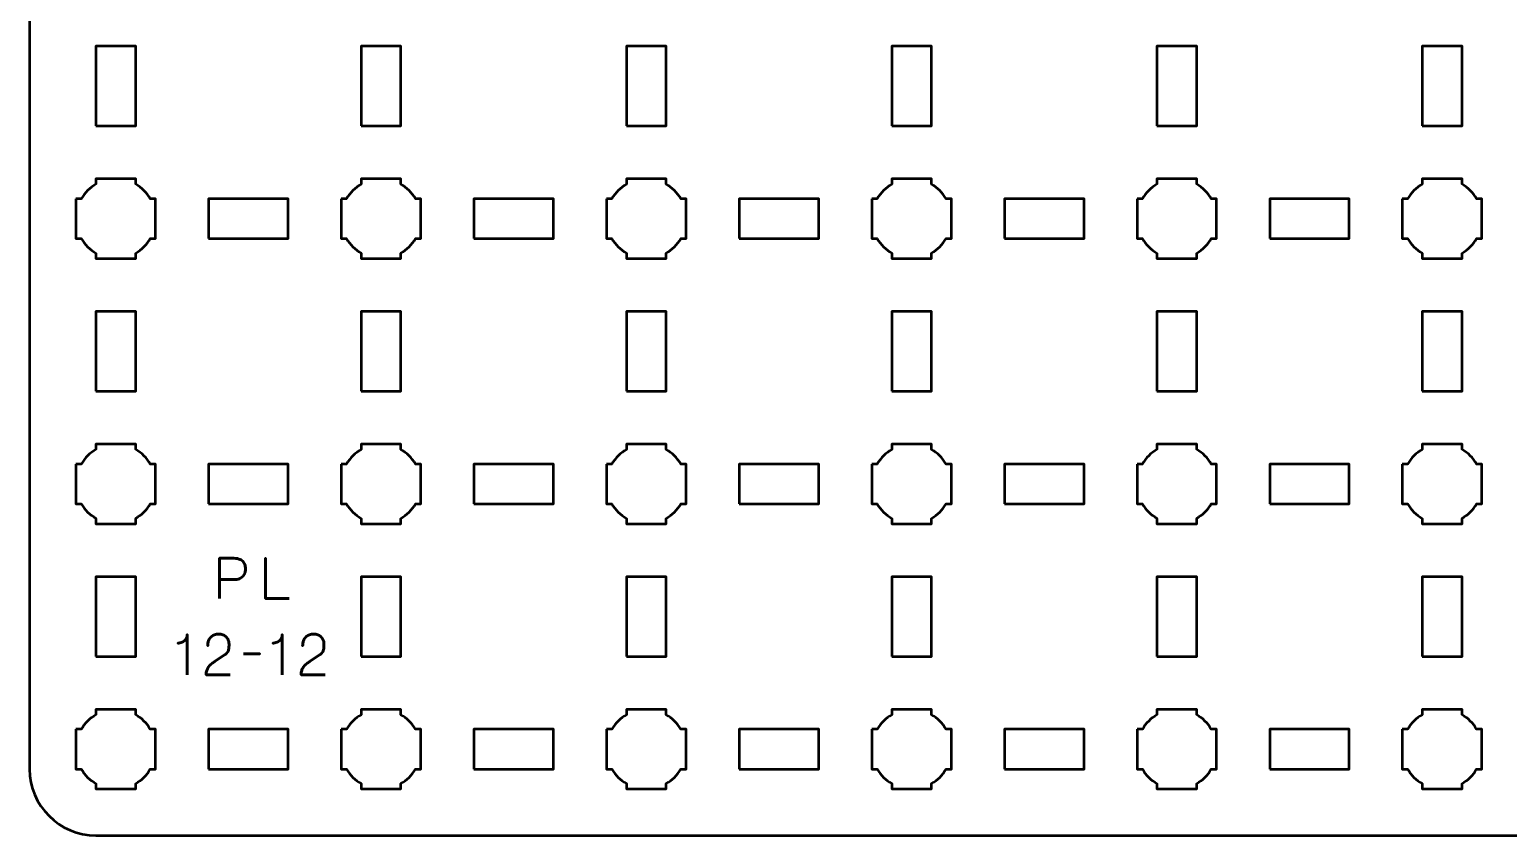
# Model space of a CAD drawing. Header units: centimetres. Extents: x -22.1 to 1.1, y -26.5 to -3.2.
# Drawn here: x -22.15 to -11, y -26.5 to -20.43 of the extents above; entities that cross this region are included whole.
import ezdxf

# ---------------------------------------------------------------- set-up
doc = ezdxf.new("R2010")
doc.units = ezdxf.units.CM
doc.header["$MEASUREMENT"] = 0
doc.layers.add('Layer 1', color=7, linetype='Continuous')

msp = doc.modelspace()

# ---------------------------------------------------------------- linework, layer by layer
at = {"layer": 'Layer 1', "color": 250, "lineweight": 53}
for points in [[(-21.65, -21.15), (-21.35, -21.15), (-21.35, -20.55), (-21.65, -20.55), (-21.65, -21.15)], [(-19.65, -21.15), (-19.35, -21.15), (-19.35, -20.55), (-19.65, -20.55), (-19.65, -21.15)], [(-17.65, -21.15), (-17.35, -21.15), (-17.35, -20.55), (-17.65, -20.55), (-17.65, -21.15)], [(-15.65, -21.15), (-15.35, -21.15), (-15.35, -20.55), (-15.65, -20.55), (-15.65, -21.15)], [(-13.65, -21.15), (-13.35, -21.15), (-13.35, -20.55), (-13.65, -20.55), (-13.65, -21.15)], [(-11.65, -21.15), (-11.35, -21.15), (-11.35, -20.55), (-11.65, -20.55), (-11.65, -21.15)], [(-20.8, -22), (-20.2, -22), (-20.2, -21.7), (-20.8, -21.7), (-20.8, -22)], [(-18.8, -22), (-18.2, -22), (-18.2, -21.7), (-18.8, -21.7), (-18.8, -22)], [(-16.8, -22), (-16.2, -22), (-16.2, -21.7), (-16.8, -21.7), (-16.8, -22)], [(-14.8, -22), (-14.2, -22), (-14.2, -21.7), (-14.8, -21.7), (-14.8, -22)], [(-12.8, -22), (-12.2, -22), (-12.2, -21.7), (-12.8, -21.7), (-12.8, -22)], [(-21.65, -23.15), (-21.35, -23.15), (-21.35, -22.55), (-21.65, -22.55), (-21.65, -23.15)], [(-19.65, -23.15), (-19.35, -23.15), (-19.35, -22.55), (-19.65, -22.55), (-19.65, -23.15)], [(-17.65, -23.15), (-17.35, -23.15), (-17.35, -22.55), (-17.65, -22.55), (-17.65, -23.15)], [(-15.65, -23.15), (-15.35, -23.15), (-15.35, -22.55), (-15.65, -22.55), (-15.65, -23.15)], [(-13.65, -23.15), (-13.35, -23.15), (-13.35, -22.55), (-13.65, -22.55), (-13.65, -23.15)], [(-11.65, -23.15), (-11.35, -23.15), (-11.35, -22.55), (-11.65, -22.55), (-11.65, -23.15)], [(-20.8, -24), (-20.2, -24), (-20.2, -23.7), (-20.8, -23.7), (-20.8, -24)], [(-18.8, -24), (-18.2, -24), (-18.2, -23.7), (-18.8, -23.7), (-18.8, -24)], [(-16.8, -24), (-16.2, -24), (-16.2, -23.7), (-16.8, -23.7), (-16.8, -24)], [(-14.8, -24), (-14.2, -24), (-14.2, -23.7), (-14.8, -23.7), (-14.8, -24)], [(-12.8, -24), (-12.2, -24), (-12.2, -23.7), (-12.8, -23.7), (-12.8, -24)], [(-21.65, -25.15), (-21.35, -25.15), (-21.35, -24.55), (-21.65, -24.55), (-21.65, -25.15)], [(-19.65, -25.15), (-19.35, -25.15), (-19.35, -24.55), (-19.65, -24.55), (-19.65, -25.15)], [(-17.65, -25.15), (-17.35, -25.15), (-17.35, -24.55), (-17.65, -24.55), (-17.65, -25.15)], [(-15.65, -25.15), (-15.35, -25.15), (-15.35, -24.55), (-15.65, -24.55), (-15.65, -25.15)], [(-13.65, -25.15), (-13.35, -25.15), (-13.35, -24.55), (-13.65, -24.55), (-13.65, -25.15)], [(-11.65, -25.15), (-11.35, -25.15), (-11.35, -24.55), (-11.65, -24.55), (-11.65, -25.15)], [(-20.8, -26), (-20.2, -26), (-20.2, -25.7), (-20.8, -25.7), (-20.8, -26)], [(-18.8, -26), (-18.2, -26), (-18.2, -25.7), (-18.8, -25.7), (-18.8, -26)], [(-16.8, -26), (-16.2, -26), (-16.2, -25.7), (-16.8, -25.7), (-16.8, -26)], [(-14.8, -26), (-14.2, -26), (-14.2, -25.7), (-14.8, -25.7), (-14.8, -26)], [(-12.8, -26), (-12.2, -26), (-12.2, -25.7), (-12.8, -25.7), (-12.8, -26)]]:
    msp.add_lwpolyline(points, close=True, dxfattribs=at)
msp.add_open_spline([(-22.15, -26), (-22.15, -26), (-22.15, -3.7), (-22.15, -3.7), (-22.15, -3.7), (-22.15, -3.42391), (-21.92609, -3.2), (-21.65, -3.2), (-21.65, -3.2), (-21.65, -3.2), (0.65, -3.2), (0.65, -3.2), (0.65, -3.2), (0.92609, -3.2), (1.15, -3.42391), (1.15, -3.7), (1.15, -3.7), (1.15, -3.7), (1.15, -26), (1.15, -26), (1.15, -26), (1.15, -26.27609), (0.92609, -26.5), (0.65, -26.5), (0.65, -26.5), (0.65, -26.5), (-21.65, -26.5), (-21.65, -26.5), (-21.65, -26.5), (-21.92609, -26.5), (-22.15, -26.27609), (-22.15, -26)], degree=3, knots=[0, 0, 0, 0, 0.125, 0.125, 0.125, 0.125, 0.25, 0.25, 0.25, 0.25, 0.375, 0.375, 0.375, 0.375, 0.5, 0.5, 0.5, 0.5, 0.625, 0.625, 0.625, 0.625, 0.75, 0.75, 0.75, 0.75, 0.875, 0.875, 0.875, 0.875, 1, 1, 1, 1], dxfattribs=at)
at = {"layer": 'Layer 1', "lineweight": 53}
for points in [[(-21.8, -21.7), (-21.8, -21.7), (-21.75985, -21.7), (-21.75985, -21.7), (-21.75985, -21.7), (-21.7335, -21.65447), (-21.69553, -21.6165), (-21.65, -21.59015), (-21.65, -21.59015), (-21.65, -21.59015), (-21.65, -21.55), (-21.65, -21.55), (-21.65, -21.55), (-21.65, -21.55), (-21.5, -21.55), (-21.5, -21.55), (-21.5, -21.55), (-21.5, -21.55), (-21.35, -21.55), (-21.35, -21.55), (-21.35, -21.55), (-21.35, -21.55), (-21.35, -21.59015), (-21.35, -21.59015), (-21.35, -21.59015), (-21.30447, -21.6165), (-21.2665, -21.65447), (-21.24015, -21.7), (-21.24015, -21.7), (-21.24015, -21.7), (-21.2, -21.7), (-21.2, -21.7), (-21.2, -21.7), (-21.2, -21.7), (-21.2, -21.85), (-21.2, -21.85), (-21.2, -21.85), (-21.2, -21.85), (-21.2, -22), (-21.2, -22), (-21.2, -22), (-21.2, -22), (-21.24015, -22), (-21.24015, -22), (-21.24015, -22), (-21.2665, -22.04553), (-21.30447, -22.0835), (-21.35, -22.10985), (-21.35, -22.10985), (-21.35, -22.10985), (-21.35, -22.15), (-21.35, -22.15), (-21.35, -22.15), (-21.35, -22.15), (-21.5, -22.15), (-21.5, -22.15), (-21.5, -22.15), (-21.5, -22.15), (-21.65, -22.15), (-21.65, -22.15), (-21.65, -22.15), (-21.65, -22.15), (-21.65, -22.10985), (-21.65, -22.10985), (-21.65, -22.10985), (-21.69553, -22.0835), (-21.7335, -22.04553), (-21.75985, -22), (-21.75985, -22), (-21.75985, -22), (-21.8, -22), (-21.8, -22), (-21.8, -22), (-21.8, -22), (-21.8, -21.85), (-21.8, -21.85), (-21.8, -21.85), (-21.8, -21.85), (-21.8, -21.7), (-21.8, -21.7)], [(-19.8, -21.7), (-19.8, -21.7), (-19.75985, -21.7), (-19.75985, -21.7), (-19.75985, -21.7), (-19.7335, -21.65447), (-19.69553, -21.6165), (-19.65, -21.59015), (-19.65, -21.59015), (-19.65, -21.59015), (-19.65, -21.55), (-19.65, -21.55), (-19.65, -21.55), (-19.65, -21.55), (-19.5, -21.55), (-19.5, -21.55), (-19.5, -21.55), (-19.5, -21.55), (-19.35, -21.55), (-19.35, -21.55), (-19.35, -21.55), (-19.35, -21.55), (-19.35, -21.59015), (-19.35, -21.59015), (-19.35, -21.59015), (-19.30447, -21.6165), (-19.2665, -21.65447), (-19.24015, -21.7), (-19.24015, -21.7), (-19.24015, -21.7), (-19.2, -21.7), (-19.2, -21.7), (-19.2, -21.7), (-19.2, -21.7), (-19.2, -21.85), (-19.2, -21.85), (-19.2, -21.85), (-19.2, -21.85), (-19.2, -22), (-19.2, -22), (-19.2, -22), (-19.2, -22), (-19.24015, -22), (-19.24015, -22), (-19.24015, -22), (-19.2665, -22.04553), (-19.30447, -22.0835), (-19.35, -22.10985), (-19.35, -22.10985), (-19.35, -22.10985), (-19.35, -22.15), (-19.35, -22.15), (-19.35, -22.15), (-19.35, -22.15), (-19.5, -22.15), (-19.5, -22.15), (-19.5, -22.15), (-19.5, -22.15), (-19.65, -22.15), (-19.65, -22.15), (-19.65, -22.15), (-19.65, -22.15), (-19.65, -22.10985), (-19.65, -22.10985), (-19.65, -22.10985), (-19.69553, -22.0835), (-19.7335, -22.04553), (-19.75985, -22), (-19.75985, -22), (-19.75985, -22), (-19.8, -22), (-19.8, -22), (-19.8, -22), (-19.8, -22), (-19.8, -21.85), (-19.8, -21.85), (-19.8, -21.85), (-19.8, -21.85), (-19.8, -21.7), (-19.8, -21.7)], [(-17.8, -21.7), (-17.8, -21.7), (-17.75985, -21.7), (-17.75985, -21.7), (-17.75985, -21.7), (-17.7335, -21.65447), (-17.69553, -21.6165), (-17.65, -21.59015), (-17.65, -21.59015), (-17.65, -21.59015), (-17.65, -21.55), (-17.65, -21.55), (-17.65, -21.55), (-17.65, -21.55), (-17.5, -21.55), (-17.5, -21.55), (-17.5, -21.55), (-17.5, -21.55), (-17.35, -21.55), (-17.35, -21.55), (-17.35, -21.55), (-17.35, -21.55), (-17.35, -21.59015), (-17.35, -21.59015), (-17.35, -21.59015), (-17.30447, -21.6165), (-17.2665, -21.65447), (-17.24015, -21.7), (-17.24015, -21.7), (-17.24015, -21.7), (-17.2, -21.7), (-17.2, -21.7), (-17.2, -21.7), (-17.2, -21.7), (-17.2, -21.85), (-17.2, -21.85), (-17.2, -21.85), (-17.2, -21.85), (-17.2, -22), (-17.2, -22), (-17.2, -22), (-17.2, -22), (-17.24015, -22), (-17.24015, -22), (-17.24015, -22), (-17.2665, -22.04553), (-17.30447, -22.0835), (-17.35, -22.10985), (-17.35, -22.10985), (-17.35, -22.10985), (-17.35, -22.15), (-17.35, -22.15), (-17.35, -22.15), (-17.35, -22.15), (-17.5, -22.15), (-17.5, -22.15), (-17.5, -22.15), (-17.5, -22.15), (-17.65, -22.15), (-17.65, -22.15), (-17.65, -22.15), (-17.65, -22.15), (-17.65, -22.10985), (-17.65, -22.10985), (-17.65, -22.10985), (-17.69553, -22.0835), (-17.7335, -22.04553), (-17.75985, -22), (-17.75985, -22), (-17.75985, -22), (-17.8, -22), (-17.8, -22), (-17.8, -22), (-17.8, -22), (-17.8, -21.85), (-17.8, -21.85), (-17.8, -21.85), (-17.8, -21.85), (-17.8, -21.7), (-17.8, -21.7)], [(-15.8, -21.7), (-15.8, -21.7), (-15.75985, -21.7), (-15.75985, -21.7), (-15.75985, -21.7), (-15.7335, -21.65447), (-15.69553, -21.6165), (-15.65, -21.59015), (-15.65, -21.59015), (-15.65, -21.59015), (-15.65, -21.55), (-15.65, -21.55), (-15.65, -21.55), (-15.65, -21.55), (-15.5, -21.55), (-15.5, -21.55), (-15.5, -21.55), (-15.5, -21.55), (-15.35, -21.55), (-15.35, -21.55), (-15.35, -21.55), (-15.35, -21.55), (-15.35, -21.59015), (-15.35, -21.59015), (-15.35, -21.59015), (-15.30447, -21.6165), (-15.2665, -21.65447), (-15.24015, -21.7), (-15.24015, -21.7), (-15.24015, -21.7), (-15.2, -21.7), (-15.2, -21.7), (-15.2, -21.7), (-15.2, -21.7), (-15.2, -21.85), (-15.2, -21.85), (-15.2, -21.85), (-15.2, -21.85), (-15.2, -22), (-15.2, -22), (-15.2, -22), (-15.2, -22), (-15.24015, -22), (-15.24015, -22), (-15.24015, -22), (-15.2665, -22.04553), (-15.30447, -22.0835), (-15.35, -22.10985), (-15.35, -22.10985), (-15.35, -22.10985), (-15.35, -22.15), (-15.35, -22.15), (-15.35, -22.15), (-15.35, -22.15), (-15.5, -22.15), (-15.5, -22.15), (-15.5, -22.15), (-15.5, -22.15), (-15.65, -22.15), (-15.65, -22.15), (-15.65, -22.15), (-15.65, -22.15), (-15.65, -22.10985), (-15.65, -22.10985), (-15.65, -22.10985), (-15.69553, -22.0835), (-15.7335, -22.04553), (-15.75985, -22), (-15.75985, -22), (-15.75985, -22), (-15.8, -22), (-15.8, -22), (-15.8, -22), (-15.8, -22), (-15.8, -21.85), (-15.8, -21.85), (-15.8, -21.85), (-15.8, -21.85), (-15.8, -21.7), (-15.8, -21.7)], [(-13.8, -21.7), (-13.8, -21.7), (-13.75985, -21.7), (-13.75985, -21.7), (-13.75985, -21.7), (-13.7335, -21.65447), (-13.69553, -21.6165), (-13.65, -21.59015), (-13.65, -21.59015), (-13.65, -21.59015), (-13.65, -21.55), (-13.65, -21.55), (-13.65, -21.55), (-13.65, -21.55), (-13.5, -21.55), (-13.5, -21.55), (-13.5, -21.55), (-13.5, -21.55), (-13.35, -21.55), (-13.35, -21.55), (-13.35, -21.55), (-13.35, -21.55), (-13.35, -21.59015), (-13.35, -21.59015), (-13.35, -21.59015), (-13.30447, -21.6165), (-13.2665, -21.65447), (-13.24015, -21.7), (-13.24015, -21.7), (-13.24015, -21.7), (-13.2, -21.7), (-13.2, -21.7), (-13.2, -21.7), (-13.2, -21.7), (-13.2, -21.85), (-13.2, -21.85), (-13.2, -21.85), (-13.2, -21.85), (-13.2, -22), (-13.2, -22), (-13.2, -22), (-13.2, -22), (-13.24015, -22), (-13.24015, -22), (-13.24015, -22), (-13.2665, -22.04553), (-13.30447, -22.0835), (-13.35, -22.10985), (-13.35, -22.10985), (-13.35, -22.10985), (-13.35, -22.15), (-13.35, -22.15), (-13.35, -22.15), (-13.35, -22.15), (-13.5, -22.15), (-13.5, -22.15), (-13.5, -22.15), (-13.5, -22.15), (-13.65, -22.15), (-13.65, -22.15), (-13.65, -22.15), (-13.65, -22.15), (-13.65, -22.10985), (-13.65, -22.10985), (-13.65, -22.10985), (-13.69553, -22.0835), (-13.7335, -22.04553), (-13.75985, -22), (-13.75985, -22), (-13.75985, -22), (-13.8, -22), (-13.8, -22), (-13.8, -22), (-13.8, -22), (-13.8, -21.85), (-13.8, -21.85), (-13.8, -21.85), (-13.8, -21.85), (-13.8, -21.7), (-13.8, -21.7)], [(-11.8, -21.7), (-11.8, -21.7), (-11.75985, -21.7), (-11.75985, -21.7), (-11.75985, -21.7), (-11.7335, -21.65447), (-11.69553, -21.6165), (-11.65, -21.59015), (-11.65, -21.59015), (-11.65, -21.59015), (-11.65, -21.55), (-11.65, -21.55), (-11.65, -21.55), (-11.65, -21.55), (-11.5, -21.55), (-11.5, -21.55), (-11.5, -21.55), (-11.5, -21.55), (-11.35, -21.55), (-11.35, -21.55), (-11.35, -21.55), (-11.35, -21.55), (-11.35, -21.59015), (-11.35, -21.59015), (-11.35, -21.59015), (-11.30447, -21.6165), (-11.2665, -21.65447), (-11.24015, -21.7), (-11.24015, -21.7), (-11.24015, -21.7), (-11.2, -21.7), (-11.2, -21.7), (-11.2, -21.7), (-11.2, -21.7), (-11.2, -21.85), (-11.2, -21.85), (-11.2, -21.85), (-11.2, -21.85), (-11.2, -22), (-11.2, -22), (-11.2, -22), (-11.2, -22), (-11.24015, -22), (-11.24015, -22), (-11.24015, -22), (-11.2665, -22.04553), (-11.30447, -22.0835), (-11.35, -22.10985), (-11.35, -22.10985), (-11.35, -22.10985), (-11.35, -22.15), (-11.35, -22.15), (-11.35, -22.15), (-11.35, -22.15), (-11.5, -22.15), (-11.5, -22.15), (-11.5, -22.15), (-11.5, -22.15), (-11.65, -22.15), (-11.65, -22.15), (-11.65, -22.15), (-11.65, -22.15), (-11.65, -22.10985), (-11.65, -22.10985), (-11.65, -22.10985), (-11.69553, -22.0835), (-11.7335, -22.04553), (-11.75985, -22), (-11.75985, -22), (-11.75985, -22), (-11.8, -22), (-11.8, -22), (-11.8, -22), (-11.8, -22), (-11.8, -21.85), (-11.8, -21.85), (-11.8, -21.85), (-11.8, -21.85), (-11.8, -21.7), (-11.8, -21.7)], [(-21.8, -23.7), (-21.8, -23.7), (-21.75985, -23.7), (-21.75985, -23.7), (-21.75985, -23.7), (-21.7335, -23.65447), (-21.69553, -23.6165), (-21.65, -23.59015), (-21.65, -23.59015), (-21.65, -23.59015), (-21.65, -23.55), (-21.65, -23.55), (-21.65, -23.55), (-21.65, -23.55), (-21.5, -23.55), (-21.5, -23.55), (-21.5, -23.55), (-21.5, -23.55), (-21.35, -23.55), (-21.35, -23.55), (-21.35, -23.55), (-21.35, -23.55), (-21.35, -23.59015), (-21.35, -23.59015), (-21.35, -23.59015), (-21.30447, -23.6165), (-21.2665, -23.65447), (-21.24015, -23.7), (-21.24015, -23.7), (-21.24015, -23.7), (-21.2, -23.7), (-21.2, -23.7), (-21.2, -23.7), (-21.2, -23.7), (-21.2, -23.85), (-21.2, -23.85), (-21.2, -23.85), (-21.2, -23.85), (-21.2, -24), (-21.2, -24), (-21.2, -24), (-21.2, -24), (-21.24015, -24), (-21.24015, -24), (-21.24015, -24), (-21.2665, -24.04553), (-21.30447, -24.0835), (-21.35, -24.10985), (-21.35, -24.10985), (-21.35, -24.10985), (-21.35, -24.15), (-21.35, -24.15), (-21.35, -24.15), (-21.35, -24.15), (-21.5, -24.15), (-21.5, -24.15), (-21.5, -24.15), (-21.5, -24.15), (-21.65, -24.15), (-21.65, -24.15), (-21.65, -24.15), (-21.65, -24.15), (-21.65, -24.10985), (-21.65, -24.10985), (-21.65, -24.10985), (-21.69553, -24.0835), (-21.7335, -24.04553), (-21.75985, -24), (-21.75985, -24), (-21.75985, -24), (-21.8, -24), (-21.8, -24), (-21.8, -24), (-21.8, -24), (-21.8, -23.85), (-21.8, -23.85), (-21.8, -23.85), (-21.8, -23.85), (-21.8, -23.7), (-21.8, -23.7)], [(-19.8, -23.7), (-19.8, -23.7), (-19.75985, -23.7), (-19.75985, -23.7), (-19.75985, -23.7), (-19.7335, -23.65447), (-19.69553, -23.6165), (-19.65, -23.59015), (-19.65, -23.59015), (-19.65, -23.59015), (-19.65, -23.55), (-19.65, -23.55), (-19.65, -23.55), (-19.65, -23.55), (-19.5, -23.55), (-19.5, -23.55), (-19.5, -23.55), (-19.5, -23.55), (-19.35, -23.55), (-19.35, -23.55), (-19.35, -23.55), (-19.35, -23.55), (-19.35, -23.59015), (-19.35, -23.59015), (-19.35, -23.59015), (-19.30447, -23.6165), (-19.2665, -23.65447), (-19.24015, -23.7), (-19.24015, -23.7), (-19.24015, -23.7), (-19.2, -23.7), (-19.2, -23.7), (-19.2, -23.7), (-19.2, -23.7), (-19.2, -23.85), (-19.2, -23.85), (-19.2, -23.85), (-19.2, -23.85), (-19.2, -24), (-19.2, -24), (-19.2, -24), (-19.2, -24), (-19.24015, -24), (-19.24015, -24), (-19.24015, -24), (-19.2665, -24.04553), (-19.30447, -24.0835), (-19.35, -24.10985), (-19.35, -24.10985), (-19.35, -24.10985), (-19.35, -24.15), (-19.35, -24.15), (-19.35, -24.15), (-19.35, -24.15), (-19.5, -24.15), (-19.5, -24.15), (-19.5, -24.15), (-19.5, -24.15), (-19.65, -24.15), (-19.65, -24.15), (-19.65, -24.15), (-19.65, -24.15), (-19.65, -24.10985), (-19.65, -24.10985), (-19.65, -24.10985), (-19.69553, -24.0835), (-19.7335, -24.04553), (-19.75985, -24), (-19.75985, -24), (-19.75985, -24), (-19.8, -24), (-19.8, -24), (-19.8, -24), (-19.8, -24), (-19.8, -23.85), (-19.8, -23.85), (-19.8, -23.85), (-19.8, -23.85), (-19.8, -23.7), (-19.8, -23.7)], [(-17.8, -23.7), (-17.8, -23.7), (-17.75985, -23.7), (-17.75985, -23.7), (-17.75985, -23.7), (-17.7335, -23.65447), (-17.69553, -23.6165), (-17.65, -23.59015), (-17.65, -23.59015), (-17.65, -23.59015), (-17.65, -23.55), (-17.65, -23.55), (-17.65, -23.55), (-17.65, -23.55), (-17.5, -23.55), (-17.5, -23.55), (-17.5, -23.55), (-17.5, -23.55), (-17.35, -23.55), (-17.35, -23.55), (-17.35, -23.55), (-17.35, -23.55), (-17.35, -23.59015), (-17.35, -23.59015), (-17.35, -23.59015), (-17.30447, -23.6165), (-17.2665, -23.65447), (-17.24015, -23.7), (-17.24015, -23.7), (-17.24015, -23.7), (-17.2, -23.7), (-17.2, -23.7), (-17.2, -23.7), (-17.2, -23.7), (-17.2, -23.85), (-17.2, -23.85), (-17.2, -23.85), (-17.2, -23.85), (-17.2, -24), (-17.2, -24), (-17.2, -24), (-17.2, -24), (-17.24015, -24), (-17.24015, -24), (-17.24015, -24), (-17.2665, -24.04553), (-17.30447, -24.0835), (-17.35, -24.10985), (-17.35, -24.10985), (-17.35, -24.10985), (-17.35, -24.15), (-17.35, -24.15), (-17.35, -24.15), (-17.35, -24.15), (-17.5, -24.15), (-17.5, -24.15), (-17.5, -24.15), (-17.5, -24.15), (-17.65, -24.15), (-17.65, -24.15), (-17.65, -24.15), (-17.65, -24.15), (-17.65, -24.10985), (-17.65, -24.10985), (-17.65, -24.10985), (-17.69553, -24.0835), (-17.7335, -24.04553), (-17.75985, -24), (-17.75985, -24), (-17.75985, -24), (-17.8, -24), (-17.8, -24), (-17.8, -24), (-17.8, -24), (-17.8, -23.85), (-17.8, -23.85), (-17.8, -23.85), (-17.8, -23.85), (-17.8, -23.7), (-17.8, -23.7)], [(-15.8, -23.7), (-15.8, -23.7), (-15.75985, -23.7), (-15.75985, -23.7), (-15.75985, -23.7), (-15.7335, -23.65447), (-15.69553, -23.6165), (-15.65, -23.59015), (-15.65, -23.59015), (-15.65, -23.59015), (-15.65, -23.55), (-15.65, -23.55), (-15.65, -23.55), (-15.65, -23.55), (-15.5, -23.55), (-15.5, -23.55), (-15.5, -23.55), (-15.5, -23.55), (-15.35, -23.55), (-15.35, -23.55), (-15.35, -23.55), (-15.35, -23.55), (-15.35, -23.59015), (-15.35, -23.59015), (-15.35, -23.59015), (-15.30447, -23.6165), (-15.2665, -23.65447), (-15.24015, -23.7), (-15.24015, -23.7), (-15.24015, -23.7), (-15.2, -23.7), (-15.2, -23.7), (-15.2, -23.7), (-15.2, -23.7), (-15.2, -23.85), (-15.2, -23.85), (-15.2, -23.85), (-15.2, -23.85), (-15.2, -24), (-15.2, -24), (-15.2, -24), (-15.2, -24), (-15.24015, -24), (-15.24015, -24), (-15.24015, -24), (-15.2665, -24.04553), (-15.30447, -24.0835), (-15.35, -24.10985), (-15.35, -24.10985), (-15.35, -24.10985), (-15.35, -24.15), (-15.35, -24.15), (-15.35, -24.15), (-15.35, -24.15), (-15.5, -24.15), (-15.5, -24.15), (-15.5, -24.15), (-15.5, -24.15), (-15.65, -24.15), (-15.65, -24.15), (-15.65, -24.15), (-15.65, -24.15), (-15.65, -24.10985), (-15.65, -24.10985), (-15.65, -24.10985), (-15.69553, -24.0835), (-15.7335, -24.04553), (-15.75985, -24), (-15.75985, -24), (-15.75985, -24), (-15.8, -24), (-15.8, -24), (-15.8, -24), (-15.8, -24), (-15.8, -23.85), (-15.8, -23.85), (-15.8, -23.85), (-15.8, -23.85), (-15.8, -23.7), (-15.8, -23.7)], [(-13.8, -23.7), (-13.8, -23.7), (-13.75985, -23.7), (-13.75985, -23.7), (-13.75985, -23.7), (-13.7335, -23.65447), (-13.69553, -23.6165), (-13.65, -23.59015), (-13.65, -23.59015), (-13.65, -23.59015), (-13.65, -23.55), (-13.65, -23.55), (-13.65, -23.55), (-13.65, -23.55), (-13.5, -23.55), (-13.5, -23.55), (-13.5, -23.55), (-13.5, -23.55), (-13.35, -23.55), (-13.35, -23.55), (-13.35, -23.55), (-13.35, -23.55), (-13.35, -23.59015), (-13.35, -23.59015), (-13.35, -23.59015), (-13.30447, -23.6165), (-13.2665, -23.65447), (-13.24015, -23.7), (-13.24015, -23.7), (-13.24015, -23.7), (-13.2, -23.7), (-13.2, -23.7), (-13.2, -23.7), (-13.2, -23.7), (-13.2, -23.85), (-13.2, -23.85), (-13.2, -23.85), (-13.2, -23.85), (-13.2, -24), (-13.2, -24), (-13.2, -24), (-13.2, -24), (-13.24015, -24), (-13.24015, -24), (-13.24015, -24), (-13.2665, -24.04553), (-13.30447, -24.0835), (-13.35, -24.10985), (-13.35, -24.10985), (-13.35, -24.10985), (-13.35, -24.15), (-13.35, -24.15), (-13.35, -24.15), (-13.35, -24.15), (-13.5, -24.15), (-13.5, -24.15), (-13.5, -24.15), (-13.5, -24.15), (-13.65, -24.15), (-13.65, -24.15), (-13.65, -24.15), (-13.65, -24.15), (-13.65, -24.10985), (-13.65, -24.10985), (-13.65, -24.10985), (-13.69553, -24.0835), (-13.7335, -24.04553), (-13.75985, -24), (-13.75985, -24), (-13.75985, -24), (-13.8, -24), (-13.8, -24), (-13.8, -24), (-13.8, -24), (-13.8, -23.85), (-13.8, -23.85), (-13.8, -23.85), (-13.8, -23.85), (-13.8, -23.7), (-13.8, -23.7)], [(-11.8, -23.7), (-11.8, -23.7), (-11.75985, -23.7), (-11.75985, -23.7), (-11.75985, -23.7), (-11.7335, -23.65447), (-11.69553, -23.6165), (-11.65, -23.59015), (-11.65, -23.59015), (-11.65, -23.59015), (-11.65, -23.55), (-11.65, -23.55), (-11.65, -23.55), (-11.65, -23.55), (-11.5, -23.55), (-11.5, -23.55), (-11.5, -23.55), (-11.5, -23.55), (-11.35, -23.55), (-11.35, -23.55), (-11.35, -23.55), (-11.35, -23.55), (-11.35, -23.59015), (-11.35, -23.59015), (-11.35, -23.59015), (-11.30447, -23.6165), (-11.2665, -23.65447), (-11.24015, -23.7), (-11.24015, -23.7), (-11.24015, -23.7), (-11.2, -23.7), (-11.2, -23.7), (-11.2, -23.7), (-11.2, -23.7), (-11.2, -23.85), (-11.2, -23.85), (-11.2, -23.85), (-11.2, -23.85), (-11.2, -24), (-11.2, -24), (-11.2, -24), (-11.2, -24), (-11.24015, -24), (-11.24015, -24), (-11.24015, -24), (-11.2665, -24.04553), (-11.30447, -24.0835), (-11.35, -24.10985), (-11.35, -24.10985), (-11.35, -24.10985), (-11.35, -24.15), (-11.35, -24.15), (-11.35, -24.15), (-11.35, -24.15), (-11.5, -24.15), (-11.5, -24.15), (-11.5, -24.15), (-11.5, -24.15), (-11.65, -24.15), (-11.65, -24.15), (-11.65, -24.15), (-11.65, -24.15), (-11.65, -24.10985), (-11.65, -24.10985), (-11.65, -24.10985), (-11.69553, -24.0835), (-11.7335, -24.04553), (-11.75985, -24), (-11.75985, -24), (-11.75985, -24), (-11.8, -24), (-11.8, -24), (-11.8, -24), (-11.8, -24), (-11.8, -23.85), (-11.8, -23.85), (-11.8, -23.85), (-11.8, -23.85), (-11.8, -23.7), (-11.8, -23.7)], [(-21.8, -25.7), (-21.8, -25.7), (-21.75985, -25.7), (-21.75985, -25.7), (-21.75985, -25.7), (-21.7335, -25.65447), (-21.69553, -25.6165), (-21.65, -25.59015), (-21.65, -25.59015), (-21.65, -25.59015), (-21.65, -25.55), (-21.65, -25.55), (-21.65, -25.55), (-21.65, -25.55), (-21.5, -25.55), (-21.5, -25.55), (-21.5, -25.55), (-21.5, -25.55), (-21.35, -25.55), (-21.35, -25.55), (-21.35, -25.55), (-21.35, -25.55), (-21.35, -25.59015), (-21.35, -25.59015), (-21.35, -25.59015), (-21.30447, -25.6165), (-21.2665, -25.65447), (-21.24015, -25.7), (-21.24015, -25.7), (-21.24015, -25.7), (-21.2, -25.7), (-21.2, -25.7), (-21.2, -25.7), (-21.2, -25.7), (-21.2, -25.85), (-21.2, -25.85), (-21.2, -25.85), (-21.2, -25.85), (-21.2, -26), (-21.2, -26), (-21.2, -26), (-21.2, -26), (-21.24015, -26), (-21.24015, -26), (-21.24015, -26), (-21.2665, -26.04553), (-21.30447, -26.0835), (-21.35, -26.10985), (-21.35, -26.10985), (-21.35, -26.10985), (-21.35, -26.15), (-21.35, -26.15), (-21.35, -26.15), (-21.35, -26.15), (-21.5, -26.15), (-21.5, -26.15), (-21.5, -26.15), (-21.5, -26.15), (-21.65, -26.15), (-21.65, -26.15), (-21.65, -26.15), (-21.65, -26.15), (-21.65, -26.10985), (-21.65, -26.10985), (-21.65, -26.10985), (-21.69553, -26.0835), (-21.7335, -26.04553), (-21.75985, -26), (-21.75985, -26), (-21.75985, -26), (-21.8, -26), (-21.8, -26), (-21.8, -26), (-21.8, -26), (-21.8, -25.85), (-21.8, -25.85), (-21.8, -25.85), (-21.8, -25.85), (-21.8, -25.7), (-21.8, -25.7)], [(-19.8, -25.7), (-19.8, -25.7), (-19.75985, -25.7), (-19.75985, -25.7), (-19.75985, -25.7), (-19.7335, -25.65447), (-19.69553, -25.6165), (-19.65, -25.59015), (-19.65, -25.59015), (-19.65, -25.59015), (-19.65, -25.55), (-19.65, -25.55), (-19.65, -25.55), (-19.65, -25.55), (-19.5, -25.55), (-19.5, -25.55), (-19.5, -25.55), (-19.5, -25.55), (-19.35, -25.55), (-19.35, -25.55), (-19.35, -25.55), (-19.35, -25.55), (-19.35, -25.59015), (-19.35, -25.59015), (-19.35, -25.59015), (-19.30447, -25.6165), (-19.2665, -25.65447), (-19.24015, -25.7), (-19.24015, -25.7), (-19.24015, -25.7), (-19.2, -25.7), (-19.2, -25.7), (-19.2, -25.7), (-19.2, -25.7), (-19.2, -25.85), (-19.2, -25.85), (-19.2, -25.85), (-19.2, -25.85), (-19.2, -26), (-19.2, -26), (-19.2, -26), (-19.2, -26), (-19.24015, -26), (-19.24015, -26), (-19.24015, -26), (-19.2665, -26.04553), (-19.30447, -26.0835), (-19.35, -26.10985), (-19.35, -26.10985), (-19.35, -26.10985), (-19.35, -26.15), (-19.35, -26.15), (-19.35, -26.15), (-19.35, -26.15), (-19.5, -26.15), (-19.5, -26.15), (-19.5, -26.15), (-19.5, -26.15), (-19.65, -26.15), (-19.65, -26.15), (-19.65, -26.15), (-19.65, -26.15), (-19.65, -26.10985), (-19.65, -26.10985), (-19.65, -26.10985), (-19.69553, -26.0835), (-19.7335, -26.04553), (-19.75985, -26), (-19.75985, -26), (-19.75985, -26), (-19.8, -26), (-19.8, -26), (-19.8, -26), (-19.8, -26), (-19.8, -25.85), (-19.8, -25.85), (-19.8, -25.85), (-19.8, -25.85), (-19.8, -25.7), (-19.8, -25.7)], [(-17.8, -25.7), (-17.8, -25.7), (-17.75985, -25.7), (-17.75985, -25.7), (-17.75985, -25.7), (-17.7335, -25.65447), (-17.69553, -25.6165), (-17.65, -25.59015), (-17.65, -25.59015), (-17.65, -25.59015), (-17.65, -25.55), (-17.65, -25.55), (-17.65, -25.55), (-17.65, -25.55), (-17.5, -25.55), (-17.5, -25.55), (-17.5, -25.55), (-17.5, -25.55), (-17.35, -25.55), (-17.35, -25.55), (-17.35, -25.55), (-17.35, -25.55), (-17.35, -25.59015), (-17.35, -25.59015), (-17.35, -25.59015), (-17.30447, -25.6165), (-17.2665, -25.65447), (-17.24015, -25.7), (-17.24015, -25.7), (-17.24015, -25.7), (-17.2, -25.7), (-17.2, -25.7), (-17.2, -25.7), (-17.2, -25.7), (-17.2, -25.85), (-17.2, -25.85), (-17.2, -25.85), (-17.2, -25.85), (-17.2, -26), (-17.2, -26), (-17.2, -26), (-17.2, -26), (-17.24015, -26), (-17.24015, -26), (-17.24015, -26), (-17.2665, -26.04553), (-17.30447, -26.0835), (-17.35, -26.10985), (-17.35, -26.10985), (-17.35, -26.10985), (-17.35, -26.15), (-17.35, -26.15), (-17.35, -26.15), (-17.35, -26.15), (-17.5, -26.15), (-17.5, -26.15), (-17.5, -26.15), (-17.5, -26.15), (-17.65, -26.15), (-17.65, -26.15), (-17.65, -26.15), (-17.65, -26.15), (-17.65, -26.10985), (-17.65, -26.10985), (-17.65, -26.10985), (-17.69553, -26.0835), (-17.7335, -26.04553), (-17.75985, -26), (-17.75985, -26), (-17.75985, -26), (-17.8, -26), (-17.8, -26), (-17.8, -26), (-17.8, -26), (-17.8, -25.85), (-17.8, -25.85), (-17.8, -25.85), (-17.8, -25.85), (-17.8, -25.7), (-17.8, -25.7)], [(-15.8, -25.7), (-15.8, -25.7), (-15.75985, -25.7), (-15.75985, -25.7), (-15.75985, -25.7), (-15.7335, -25.65447), (-15.69553, -25.6165), (-15.65, -25.59015), (-15.65, -25.59015), (-15.65, -25.59015), (-15.65, -25.55), (-15.65, -25.55), (-15.65, -25.55), (-15.65, -25.55), (-15.5, -25.55), (-15.5, -25.55), (-15.5, -25.55), (-15.5, -25.55), (-15.35, -25.55), (-15.35, -25.55), (-15.35, -25.55), (-15.35, -25.55), (-15.35, -25.59015), (-15.35, -25.59015), (-15.35, -25.59015), (-15.30447, -25.6165), (-15.2665, -25.65447), (-15.24015, -25.7), (-15.24015, -25.7), (-15.24015, -25.7), (-15.2, -25.7), (-15.2, -25.7), (-15.2, -25.7), (-15.2, -25.7), (-15.2, -25.85), (-15.2, -25.85), (-15.2, -25.85), (-15.2, -25.85), (-15.2, -26), (-15.2, -26), (-15.2, -26), (-15.2, -26), (-15.24015, -26), (-15.24015, -26), (-15.24015, -26), (-15.2665, -26.04553), (-15.30447, -26.0835), (-15.35, -26.10985), (-15.35, -26.10985), (-15.35, -26.10985), (-15.35, -26.15), (-15.35, -26.15), (-15.35, -26.15), (-15.35, -26.15), (-15.5, -26.15), (-15.5, -26.15), (-15.5, -26.15), (-15.5, -26.15), (-15.65, -26.15), (-15.65, -26.15), (-15.65, -26.15), (-15.65, -26.15), (-15.65, -26.10985), (-15.65, -26.10985), (-15.65, -26.10985), (-15.69553, -26.0835), (-15.7335, -26.04553), (-15.75985, -26), (-15.75985, -26), (-15.75985, -26), (-15.8, -26), (-15.8, -26), (-15.8, -26), (-15.8, -26), (-15.8, -25.85), (-15.8, -25.85), (-15.8, -25.85), (-15.8, -25.85), (-15.8, -25.7), (-15.8, -25.7)], [(-13.8, -25.7), (-13.8, -25.7), (-13.75985, -25.7), (-13.75985, -25.7), (-13.75985, -25.7), (-13.7335, -25.65447), (-13.69553, -25.6165), (-13.65, -25.59015), (-13.65, -25.59015), (-13.65, -25.59015), (-13.65, -25.55), (-13.65, -25.55), (-13.65, -25.55), (-13.65, -25.55), (-13.5, -25.55), (-13.5, -25.55), (-13.5, -25.55), (-13.5, -25.55), (-13.35, -25.55), (-13.35, -25.55), (-13.35, -25.55), (-13.35, -25.55), (-13.35, -25.59015), (-13.35, -25.59015), (-13.35, -25.59015), (-13.30447, -25.6165), (-13.2665, -25.65447), (-13.24015, -25.7), (-13.24015, -25.7), (-13.24015, -25.7), (-13.2, -25.7), (-13.2, -25.7), (-13.2, -25.7), (-13.2, -25.7), (-13.2, -25.85), (-13.2, -25.85), (-13.2, -25.85), (-13.2, -25.85), (-13.2, -26), (-13.2, -26), (-13.2, -26), (-13.2, -26), (-13.24015, -26), (-13.24015, -26), (-13.24015, -26), (-13.2665, -26.04553), (-13.30447, -26.0835), (-13.35, -26.10985), (-13.35, -26.10985), (-13.35, -26.10985), (-13.35, -26.15), (-13.35, -26.15), (-13.35, -26.15), (-13.35, -26.15), (-13.5, -26.15), (-13.5, -26.15), (-13.5, -26.15), (-13.5, -26.15), (-13.65, -26.15), (-13.65, -26.15), (-13.65, -26.15), (-13.65, -26.15), (-13.65, -26.10985), (-13.65, -26.10985), (-13.65, -26.10985), (-13.69553, -26.0835), (-13.7335, -26.04553), (-13.75985, -26), (-13.75985, -26), (-13.75985, -26), (-13.8, -26), (-13.8, -26), (-13.8, -26), (-13.8, -26), (-13.8, -25.85), (-13.8, -25.85), (-13.8, -25.85), (-13.8, -25.85), (-13.8, -25.7), (-13.8, -25.7)], [(-11.8, -25.7), (-11.8, -25.7), (-11.75985, -25.7), (-11.75985, -25.7), (-11.75985, -25.7), (-11.7335, -25.65447), (-11.69553, -25.6165), (-11.65, -25.59015), (-11.65, -25.59015), (-11.65, -25.59015), (-11.65, -25.55), (-11.65, -25.55), (-11.65, -25.55), (-11.65, -25.55), (-11.5, -25.55), (-11.5, -25.55), (-11.5, -25.55), (-11.5, -25.55), (-11.35, -25.55), (-11.35, -25.55), (-11.35, -25.55), (-11.35, -25.55), (-11.35, -25.59015), (-11.35, -25.59015), (-11.35, -25.59015), (-11.30447, -25.6165), (-11.2665, -25.65447), (-11.24015, -25.7), (-11.24015, -25.7), (-11.24015, -25.7), (-11.2, -25.7), (-11.2, -25.7), (-11.2, -25.7), (-11.2, -25.7), (-11.2, -25.85), (-11.2, -25.85), (-11.2, -25.85), (-11.2, -25.85), (-11.2, -26), (-11.2, -26), (-11.2, -26), (-11.2, -26), (-11.24015, -26), (-11.24015, -26), (-11.24015, -26), (-11.2665, -26.04553), (-11.30447, -26.0835), (-11.35, -26.10985), (-11.35, -26.10985), (-11.35, -26.10985), (-11.35, -26.15), (-11.35, -26.15), (-11.35, -26.15), (-11.35, -26.15), (-11.5, -26.15), (-11.5, -26.15), (-11.5, -26.15), (-11.5, -26.15), (-11.65, -26.15), (-11.65, -26.15), (-11.65, -26.15), (-11.65, -26.15), (-11.65, -26.10985), (-11.65, -26.10985), (-11.65, -26.10985), (-11.69553, -26.0835), (-11.7335, -26.04553), (-11.75985, -26), (-11.75985, -26), (-11.75985, -26), (-11.8, -26), (-11.8, -26), (-11.8, -26), (-11.8, -26), (-11.8, -25.85), (-11.8, -25.85), (-11.8, -25.85), (-11.8, -25.85), (-11.8, -25.7), (-11.8, -25.7)]]:
    msp.add_open_spline(points, degree=3, knots=[0, 0, 0, 0, 0.05, 0.05, 0.05, 0.05, 0.1, 0.1, 0.1, 0.1, 0.15, 0.15, 0.15, 0.15, 0.2, 0.2, 0.2, 0.2, 0.25, 0.25, 0.25, 0.25, 0.3, 0.3, 0.3, 0.3, 0.35, 0.35, 0.35, 0.35, 0.4, 0.4, 0.4, 0.4, 0.45, 0.45, 0.45, 0.45, 0.5, 0.5, 0.5, 0.5, 0.55, 0.55, 0.55, 0.55, 0.6, 0.6, 0.6, 0.6, 0.65, 0.65, 0.65, 0.65, 0.7, 0.7, 0.7, 0.7, 0.75, 0.75, 0.75, 0.75, 0.8, 0.8, 0.8, 0.8, 0.85, 0.85, 0.85, 0.85, 0.9, 0.9, 0.9, 0.9, 0.95, 0.95, 0.95, 0.95, 1, 1, 1, 1], dxfattribs=at)
at = {"layer": 'Layer 1', "color": 5, "lineweight": 53}
for points, knots in [([(-20.71759, -24.71494), (-20.71759, -24.71494), (-20.71759, -24.40972), (-20.71759, -24.40972), (-20.71759, -24.40972), (-20.71759, -24.40972), (-20.62022, -24.40972), (-20.62022, -24.40972), (-20.62022, -24.40972), (-20.60075, -24.40979), (-20.58474, -24.41198), (-20.57211, -24.41621), (-20.57211, -24.41621), (-20.55955, -24.42037), (-20.54967, -24.42616), (-20.54254, -24.4335), (-20.54254, -24.4335), (-20.53542, -24.44076), (-20.53034, -24.44909), (-20.52723, -24.45847), (-20.52723, -24.45847), (-20.5242, -24.46786), (-20.52244, -24.47766), (-20.52201, -24.48804), (-20.52201, -24.48804), (-20.52152, -24.49841), (-20.52272, -24.50857), (-20.52554, -24.51844), (-20.52554, -24.51844), (-20.52843, -24.52832), (-20.5333, -24.53728), (-20.54029, -24.54533), (-20.54029, -24.54533), (-20.5472, -24.55337), (-20.55658, -24.55979), (-20.56837, -24.56452), (-20.56837, -24.56452), (-20.58015, -24.56931), (-20.59475, -24.57171), (-20.61218, -24.57185), (-20.61218, -24.57185), (-20.61218, -24.57185), (-20.71759, -24.57185), (-20.71759, -24.57185), (-20.71759, -24.57185), (-20.71759, -24.57185), (-20.61218, -24.57185), (-20.61218, -24.57185), (-20.61218, -24.57185), (-20.59511, -24.57171), (-20.58064, -24.56931), (-20.56893, -24.56452), (-20.56893, -24.56452), (-20.55715, -24.55979), (-20.54776, -24.55337), (-20.54071, -24.54533), (-20.54071, -24.54533), (-20.53372, -24.53728), (-20.52871, -24.52832), (-20.52575, -24.51844), (-20.52575, -24.51844), (-20.52279, -24.50857), (-20.52152, -24.49841), (-20.52201, -24.48804), (-20.52201, -24.48804), (-20.52244, -24.47766), (-20.5242, -24.46786), (-20.52737, -24.45847), (-20.52737, -24.45847), (-20.53048, -24.44909), (-20.5357, -24.44076), (-20.54283, -24.4335), (-20.54283, -24.4335), (-20.55002, -24.42616), (-20.5599, -24.42037), (-20.57246, -24.41621), (-20.57246, -24.41621), (-20.58509, -24.41198), (-20.60096, -24.40979), (-20.62022, -24.40972), (-20.62022, -24.40972), (-20.62022, -24.40972), (-20.71759, -24.40972), (-20.71759, -24.40972), (-20.71759, -24.40972), (-20.71759, -24.40972), (-20.71759, -24.71494), (-20.71759, -24.71494)], [0, 0, 0, 0, 0.04545455, 0.04545455, 0.04545455, 0.04545455, 0.09090909, 0.09090909, 0.09090909, 0.09090909, 0.13636364, 0.13636364, 0.13636364, 0.13636364, 0.18181818, 0.18181818, 0.18181818, 0.18181818, 0.22727273, 0.22727273, 0.22727273, 0.22727273, 0.27272727, 0.27272727, 0.27272727, 0.27272727, 0.31818182, 0.31818182, 0.31818182, 0.31818182, 0.36363636, 0.36363636, 0.36363636, 0.36363636, 0.40909091, 0.40909091, 0.40909091, 0.40909091, 0.45454545, 0.45454545, 0.45454545, 0.45454545, 0.5, 0.5, 0.5, 0.5, 0.54545455, 0.54545455, 0.54545455, 0.54545455, 0.59090909, 0.59090909, 0.59090909, 0.59090909, 0.63636364, 0.63636364, 0.63636364, 0.63636364, 0.68181818, 0.68181818, 0.68181818, 0.68181818, 0.72727273, 0.72727273, 0.72727273, 0.72727273, 0.77272727, 0.77272727, 0.77272727, 0.77272727, 0.81818182, 0.81818182, 0.81818182, 0.81818182, 0.86363636, 0.86363636, 0.86363636, 0.86363636, 0.90909091, 0.90909091, 0.90909091, 0.90909091, 0.95454545, 0.95454545, 0.95454545, 0.95454545, 1, 1, 1, 1]), ([(-20.19309, -24.71494), (-20.19309, -24.71494), (-20.37131, -24.71494), (-20.37131, -24.71494), (-20.37131, -24.71494), (-20.37131, -24.71494), (-20.37131, -24.40972), (-20.37131, -24.40972), (-20.37131, -24.40972), (-20.37131, -24.40972), (-20.37131, -24.71494), (-20.37131, -24.71494), (-20.37131, -24.71494), (-20.37131, -24.71494), (-20.19309, -24.71494), (-20.19309, -24.71494)], [0, 0, 0, 0, 0.25, 0.25, 0.25, 0.25, 0.5, 0.5, 0.5, 0.5, 0.75, 0.75, 0.75, 0.75, 1, 1, 1, 1]), ([(-20.961, -25.29025), (-20.961, -25.29025), (-20.961, -24.98503), (-20.961, -24.98503), (-20.961, -24.98503), (-20.96107, -24.9954), (-20.96291, -25.00429), (-20.96644, -25.0117), (-20.96644, -25.0117), (-20.96989, -25.01918), (-20.97448, -25.02532), (-20.98012, -25.03025), (-20.98012, -25.03025), (-20.98577, -25.03519), (-20.99184, -25.03914), (-20.99833, -25.04211), (-20.99833, -25.04211), (-21.00482, -25.045), (-21.0111, -25.04719), (-21.01717, -25.04853), (-21.01717, -25.04853), (-21.0233, -25.04994), (-21.02853, -25.05079), (-21.03297, -25.05107), (-21.03297, -25.05107), (-21.02853, -25.05079), (-21.0233, -25.04994), (-21.01717, -25.04853), (-21.01717, -25.04853), (-21.0111, -25.04719), (-21.00482, -25.045), (-20.99833, -25.04211), (-20.99833, -25.04211), (-20.99184, -25.03914), (-20.98577, -25.03519), (-20.98012, -25.03025), (-20.98012, -25.03025), (-20.97448, -25.02532), (-20.96989, -25.01918), (-20.96644, -25.0117), (-20.96644, -25.0117), (-20.96291, -25.00429), (-20.96107, -24.9954), (-20.961, -24.98503), (-20.961, -24.98503), (-20.961, -24.98503), (-20.961, -25.29025), (-20.961, -25.29025)], [0, 0, 0, 0, 0.08333333, 0.08333333, 0.08333333, 0.08333333, 0.16666667, 0.16666667, 0.16666667, 0.16666667, 0.25, 0.25, 0.25, 0.25, 0.33333333, 0.33333333, 0.33333333, 0.33333333, 0.41666667, 0.41666667, 0.41666667, 0.41666667, 0.5, 0.5, 0.5, 0.5, 0.58333333, 0.58333333, 0.58333333, 0.58333333, 0.66666667, 0.66666667, 0.66666667, 0.66666667, 0.75, 0.75, 0.75, 0.75, 0.83333333, 0.83333333, 0.83333333, 0.83333333, 0.91666667, 0.91666667, 0.91666667, 0.91666667, 1, 1, 1, 1]), ([(-20.63716, -25.29025), (-20.63716, -25.29025), (-20.81877, -25.29025), (-20.81877, -25.29025), (-20.81877, -25.29025), (-20.81842, -25.27797), (-20.81687, -25.26711), (-20.81425, -25.25779), (-20.81425, -25.25779), (-20.81157, -25.24848), (-20.80798, -25.2403), (-20.80353, -25.23324), (-20.80353, -25.23324), (-20.79901, -25.22619), (-20.79386, -25.21991), (-20.78801, -25.2144), (-20.78801, -25.2144), (-20.78215, -25.20883), (-20.77587, -25.20375), (-20.7691, -25.19895), (-20.7691, -25.19895), (-20.76233, -25.19422), (-20.75534, -25.1895), (-20.74807, -25.18484), (-20.74807, -25.18484), (-20.74807, -25.18484), (-20.67568, -25.13658), (-20.67568, -25.13658), (-20.67568, -25.13658), (-20.66828, -25.13136), (-20.66249, -25.12565), (-20.6584, -25.11951), (-20.6584, -25.11951), (-20.65424, -25.11337), (-20.65134, -25.10688), (-20.64958, -25.10003), (-20.64958, -25.10003), (-20.64789, -25.09326), (-20.64683, -25.08628), (-20.64648, -25.07922), (-20.64648, -25.07922), (-20.64612, -25.07209), (-20.64598, -25.06497), (-20.64605, -25.05784), (-20.64605, -25.05784), (-20.64605, -25.05199), (-20.64683, -25.04571), (-20.64838, -25.03893), (-20.64838, -25.03893), (-20.65, -25.03223), (-20.65254, -25.02553), (-20.65614, -25.0189), (-20.65614, -25.0189), (-20.65974, -25.01226), (-20.66454, -25.0062), (-20.67053, -25.00069), (-20.67053, -25.00069), (-20.67653, -24.99526), (-20.68394, -24.99089), (-20.69276, -24.98757), (-20.69276, -24.98757), (-20.70158, -24.98425), (-20.71195, -24.98256), (-20.72394, -24.98249), (-20.72394, -24.98249), (-20.73601, -24.98256), (-20.74666, -24.98425), (-20.75584, -24.9875), (-20.75584, -24.9875), (-20.76501, -24.99074), (-20.77284, -24.99526), (-20.77933, -25.00097), (-20.77933, -25.00097), (-20.78582, -25.00669), (-20.79104, -25.01332), (-20.79513, -25.02073), (-20.79513, -25.02073), (-20.79923, -25.02814), (-20.80219, -25.03604), (-20.80409, -25.04437), (-20.80409, -25.04437), (-20.806, -25.05269), (-20.80692, -25.06116), (-20.80692, -25.0697), (-20.80692, -25.0697), (-20.80692, -25.06116), (-20.806, -25.05269), (-20.80409, -25.04437), (-20.80409, -25.04437), (-20.80219, -25.03604), (-20.79923, -25.02814), (-20.79513, -25.02073), (-20.79513, -25.02073), (-20.79104, -25.01332), (-20.78582, -25.00669), (-20.77933, -25.00097), (-20.77933, -25.00097), (-20.77284, -24.99526), (-20.76501, -24.99074), (-20.75584, -24.9875), (-20.75584, -24.9875), (-20.74666, -24.98425), (-20.73601, -24.98256), (-20.72394, -24.98249), (-20.72394, -24.98249), (-20.71195, -24.98256), (-20.70158, -24.98425), (-20.69276, -24.98757), (-20.69276, -24.98757), (-20.68394, -24.99089), (-20.67653, -24.99526), (-20.67053, -25.00069), (-20.67053, -25.00069), (-20.66454, -25.0062), (-20.65974, -25.01226), (-20.65614, -25.0189), (-20.65614, -25.0189), (-20.65254, -25.02553), (-20.65, -25.03223), (-20.64838, -25.03893), (-20.64838, -25.03893), (-20.64683, -25.04571), (-20.64605, -25.05199), (-20.64605, -25.05784), (-20.64605, -25.05784), (-20.64598, -25.06497), (-20.64612, -25.07209), (-20.64648, -25.07922), (-20.64648, -25.07922), (-20.64683, -25.08628), (-20.64789, -25.09326), (-20.64958, -25.10003), (-20.64958, -25.10003), (-20.65134, -25.10688), (-20.65424, -25.11337), (-20.6584, -25.11951), (-20.6584, -25.11951), (-20.66249, -25.12565), (-20.66828, -25.13136), (-20.67568, -25.13658), (-20.67568, -25.13658), (-20.67568, -25.13658), (-20.74807, -25.18484), (-20.74807, -25.18484), (-20.74807, -25.18484), (-20.75534, -25.1895), (-20.76233, -25.19422), (-20.7691, -25.19895), (-20.7691, -25.19895), (-20.77587, -25.20375), (-20.78215, -25.20883), (-20.78801, -25.2144), (-20.78801, -25.2144), (-20.79386, -25.21991), (-20.79901, -25.22619), (-20.80353, -25.23324), (-20.80353, -25.23324), (-20.80798, -25.2403), (-20.81157, -25.24848), (-20.81425, -25.25779), (-20.81425, -25.25779), (-20.81687, -25.26711), (-20.81842, -25.27797), (-20.81877, -25.29025), (-20.81877, -25.29025), (-20.81877, -25.29025), (-20.63716, -25.29025), (-20.63716, -25.29025)], [0, 0, 0, 0, 0.02380952, 0.02380952, 0.02380952, 0.02380952, 0.04761905, 0.04761905, 0.04761905, 0.04761905, 0.07142857, 0.07142857, 0.07142857, 0.07142857, 0.0952381, 0.0952381, 0.0952381, 0.0952381, 0.11904762, 0.11904762, 0.11904762, 0.11904762, 0.14285714, 0.14285714, 0.14285714, 0.14285714, 0.16666667, 0.16666667, 0.16666667, 0.16666667, 0.19047619, 0.19047619, 0.19047619, 0.19047619, 0.21428571, 0.21428571, 0.21428571, 0.21428571, 0.23809524, 0.23809524, 0.23809524, 0.23809524, 0.26190476, 0.26190476, 0.26190476, 0.26190476, 0.28571429, 0.28571429, 0.28571429, 0.28571429, 0.30952381, 0.30952381, 0.30952381, 0.30952381, 0.33333333, 0.33333333, 0.33333333, 0.33333333, 0.35714286, 0.35714286, 0.35714286, 0.35714286, 0.38095238, 0.38095238, 0.38095238, 0.38095238, 0.4047619, 0.4047619, 0.4047619, 0.4047619, 0.42857143, 0.42857143, 0.42857143, 0.42857143, 0.45238095, 0.45238095, 0.45238095, 0.45238095, 0.47619048, 0.47619048, 0.47619048, 0.47619048, 0.5, 0.5, 0.5, 0.5, 0.52380952, 0.52380952, 0.52380952, 0.52380952, 0.54761905, 0.54761905, 0.54761905, 0.54761905, 0.57142857, 0.57142857, 0.57142857, 0.57142857, 0.5952381, 0.5952381, 0.5952381, 0.5952381, 0.61904762, 0.61904762, 0.61904762, 0.61904762, 0.64285714, 0.64285714, 0.64285714, 0.64285714, 0.66666667, 0.66666667, 0.66666667, 0.66666667, 0.69047619, 0.69047619, 0.69047619, 0.69047619, 0.71428571, 0.71428571, 0.71428571, 0.71428571, 0.73809524, 0.73809524, 0.73809524, 0.73809524, 0.76190476, 0.76190476, 0.76190476, 0.76190476, 0.78571429, 0.78571429, 0.78571429, 0.78571429, 0.80952381, 0.80952381, 0.80952381, 0.80952381, 0.83333333, 0.83333333, 0.83333333, 0.83333333, 0.85714286, 0.85714286, 0.85714286, 0.85714286, 0.88095238, 0.88095238, 0.88095238, 0.88095238, 0.9047619, 0.9047619, 0.9047619, 0.9047619, 0.92857143, 0.92857143, 0.92857143, 0.92857143, 0.95238095, 0.95238095, 0.95238095, 0.95238095, 0.97619048, 0.97619048, 0.97619048, 0.97619048, 1, 1, 1, 1]), ([(-20.24516, -25.29025), (-20.24516, -25.29025), (-20.24516, -24.98503), (-20.24516, -24.98503), (-20.24516, -24.98503), (-20.24523, -24.9954), (-20.24707, -25.00429), (-20.2506, -25.0117), (-20.2506, -25.0117), (-20.25405, -25.01918), (-20.25864, -25.02532), (-20.26428, -25.03025), (-20.26428, -25.03025), (-20.26993, -25.03519), (-20.276, -25.03914), (-20.28249, -25.04211), (-20.28249, -25.04211), (-20.28898, -25.045), (-20.29526, -25.04719), (-20.30133, -25.04853), (-20.30133, -25.04853), (-20.30746, -25.04994), (-20.31269, -25.05079), (-20.31713, -25.05107), (-20.31713, -25.05107), (-20.31269, -25.05079), (-20.30746, -25.04994), (-20.30133, -25.04853), (-20.30133, -25.04853), (-20.29526, -25.04719), (-20.28898, -25.045), (-20.28249, -25.04211), (-20.28249, -25.04211), (-20.276, -25.03914), (-20.26993, -25.03519), (-20.26428, -25.03025), (-20.26428, -25.03025), (-20.25864, -25.02532), (-20.25405, -25.01918), (-20.2506, -25.0117), (-20.2506, -25.0117), (-20.24707, -25.00429), (-20.24523, -24.9954), (-20.24516, -24.98503), (-20.24516, -24.98503), (-20.24516, -24.98503), (-20.24516, -25.29025), (-20.24516, -25.29025)], [0, 0, 0, 0, 0.08333333, 0.08333333, 0.08333333, 0.08333333, 0.16666667, 0.16666667, 0.16666667, 0.16666667, 0.25, 0.25, 0.25, 0.25, 0.33333333, 0.33333333, 0.33333333, 0.33333333, 0.41666667, 0.41666667, 0.41666667, 0.41666667, 0.5, 0.5, 0.5, 0.5, 0.58333333, 0.58333333, 0.58333333, 0.58333333, 0.66666667, 0.66666667, 0.66666667, 0.66666667, 0.75, 0.75, 0.75, 0.75, 0.83333333, 0.83333333, 0.83333333, 0.83333333, 0.91666667, 0.91666667, 0.91666667, 0.91666667, 1, 1, 1, 1]), ([(-19.92132, -25.29025), (-19.92132, -25.29025), (-20.10293, -25.29025), (-20.10293, -25.29025), (-20.10293, -25.29025), (-20.10258, -25.27797), (-20.10103, -25.26711), (-20.09841, -25.25779), (-20.09841, -25.25779), (-20.09573, -25.24848), (-20.09214, -25.2403), (-20.08769, -25.23324), (-20.08769, -25.23324), (-20.08317, -25.22619), (-20.07802, -25.21991), (-20.07217, -25.2144), (-20.07217, -25.2144), (-20.06631, -25.20883), (-20.06003, -25.20375), (-20.05326, -25.19895), (-20.05326, -25.19895), (-20.04649, -25.19422), (-20.0395, -25.1895), (-20.03223, -25.18484), (-20.03223, -25.18484), (-20.03223, -25.18484), (-19.95984, -25.13658), (-19.95984, -25.13658), (-19.95984, -25.13658), (-19.95244, -25.13136), (-19.94665, -25.12565), (-19.94256, -25.11951), (-19.94256, -25.11951), (-19.9384, -25.11337), (-19.9355, -25.10688), (-19.93374, -25.10003), (-19.93374, -25.10003), (-19.93205, -25.09326), (-19.93099, -25.08628), (-19.93064, -25.07922), (-19.93064, -25.07922), (-19.93028, -25.07209), (-19.93014, -25.06497), (-19.93021, -25.05784), (-19.93021, -25.05784), (-19.93021, -25.05199), (-19.93099, -25.04571), (-19.93254, -25.03893), (-19.93254, -25.03893), (-19.93416, -25.03223), (-19.9367, -25.02553), (-19.9403, -25.0189), (-19.9403, -25.0189), (-19.9439, -25.01226), (-19.9487, -25.0062), (-19.95469, -25.00069), (-19.95469, -25.00069), (-19.96069, -24.99526), (-19.9681, -24.99089), (-19.97692, -24.98757), (-19.97692, -24.98757), (-19.98574, -24.98425), (-19.99611, -24.98256), (-20.0081, -24.98249), (-20.0081, -24.98249), (-20.02017, -24.98256), (-20.03082, -24.98425), (-20.04, -24.9875), (-20.04, -24.9875), (-20.04917, -24.99074), (-20.057, -24.99526), (-20.06349, -25.00097), (-20.06349, -25.00097), (-20.06998, -25.00669), (-20.0752, -25.01332), (-20.07929, -25.02073), (-20.07929, -25.02073), (-20.08339, -25.02814), (-20.08635, -25.03604), (-20.08825, -25.04437), (-20.08825, -25.04437), (-20.09016, -25.05269), (-20.09108, -25.06116), (-20.09108, -25.0697), (-20.09108, -25.0697), (-20.09108, -25.06116), (-20.09016, -25.05269), (-20.08825, -25.04437), (-20.08825, -25.04437), (-20.08635, -25.03604), (-20.08339, -25.02814), (-20.07929, -25.02073), (-20.07929, -25.02073), (-20.0752, -25.01332), (-20.06998, -25.00669), (-20.06349, -25.00097), (-20.06349, -25.00097), (-20.057, -24.99526), (-20.04917, -24.99074), (-20.04, -24.9875), (-20.04, -24.9875), (-20.03082, -24.98425), (-20.02017, -24.98256), (-20.0081, -24.98249), (-20.0081, -24.98249), (-19.99611, -24.98256), (-19.98574, -24.98425), (-19.97692, -24.98757), (-19.97692, -24.98757), (-19.9681, -24.99089), (-19.96069, -24.99526), (-19.95469, -25.00069), (-19.95469, -25.00069), (-19.9487, -25.0062), (-19.9439, -25.01226), (-19.9403, -25.0189), (-19.9403, -25.0189), (-19.9367, -25.02553), (-19.93416, -25.03223), (-19.93254, -25.03893), (-19.93254, -25.03893), (-19.93099, -25.04571), (-19.93021, -25.05199), (-19.93021, -25.05784), (-19.93021, -25.05784), (-19.93014, -25.06497), (-19.93028, -25.07209), (-19.93064, -25.07922), (-19.93064, -25.07922), (-19.93099, -25.08628), (-19.93205, -25.09326), (-19.93374, -25.10003), (-19.93374, -25.10003), (-19.9355, -25.10688), (-19.9384, -25.11337), (-19.94256, -25.11951), (-19.94256, -25.11951), (-19.94665, -25.12565), (-19.95244, -25.13136), (-19.95984, -25.13658), (-19.95984, -25.13658), (-19.95984, -25.13658), (-20.03223, -25.18484), (-20.03223, -25.18484), (-20.03223, -25.18484), (-20.0395, -25.1895), (-20.04649, -25.19422), (-20.05326, -25.19895), (-20.05326, -25.19895), (-20.06003, -25.20375), (-20.06631, -25.20883), (-20.07217, -25.2144), (-20.07217, -25.2144), (-20.07802, -25.21991), (-20.08317, -25.22619), (-20.08769, -25.23324), (-20.08769, -25.23324), (-20.09214, -25.2403), (-20.09573, -25.24848), (-20.09841, -25.25779), (-20.09841, -25.25779), (-20.10103, -25.26711), (-20.10258, -25.27797), (-20.10293, -25.29025), (-20.10293, -25.29025), (-20.10293, -25.29025), (-19.92132, -25.29025), (-19.92132, -25.29025)], [0, 0, 0, 0, 0.02380952, 0.02380952, 0.02380952, 0.02380952, 0.04761905, 0.04761905, 0.04761905, 0.04761905, 0.07142857, 0.07142857, 0.07142857, 0.07142857, 0.0952381, 0.0952381, 0.0952381, 0.0952381, 0.11904762, 0.11904762, 0.11904762, 0.11904762, 0.14285714, 0.14285714, 0.14285714, 0.14285714, 0.16666667, 0.16666667, 0.16666667, 0.16666667, 0.19047619, 0.19047619, 0.19047619, 0.19047619, 0.21428571, 0.21428571, 0.21428571, 0.21428571, 0.23809524, 0.23809524, 0.23809524, 0.23809524, 0.26190476, 0.26190476, 0.26190476, 0.26190476, 0.28571429, 0.28571429, 0.28571429, 0.28571429, 0.30952381, 0.30952381, 0.30952381, 0.30952381, 0.33333333, 0.33333333, 0.33333333, 0.33333333, 0.35714286, 0.35714286, 0.35714286, 0.35714286, 0.38095238, 0.38095238, 0.38095238, 0.38095238, 0.4047619, 0.4047619, 0.4047619, 0.4047619, 0.42857143, 0.42857143, 0.42857143, 0.42857143, 0.45238095, 0.45238095, 0.45238095, 0.45238095, 0.47619048, 0.47619048, 0.47619048, 0.47619048, 0.5, 0.5, 0.5, 0.5, 0.52380952, 0.52380952, 0.52380952, 0.52380952, 0.54761905, 0.54761905, 0.54761905, 0.54761905, 0.57142857, 0.57142857, 0.57142857, 0.57142857, 0.5952381, 0.5952381, 0.5952381, 0.5952381, 0.61904762, 0.61904762, 0.61904762, 0.61904762, 0.64285714, 0.64285714, 0.64285714, 0.64285714, 0.66666667, 0.66666667, 0.66666667, 0.66666667, 0.69047619, 0.69047619, 0.69047619, 0.69047619, 0.71428571, 0.71428571, 0.71428571, 0.71428571, 0.73809524, 0.73809524, 0.73809524, 0.73809524, 0.76190476, 0.76190476, 0.76190476, 0.76190476, 0.78571429, 0.78571429, 0.78571429, 0.78571429, 0.80952381, 0.80952381, 0.80952381, 0.80952381, 0.83333333, 0.83333333, 0.83333333, 0.83333333, 0.85714286, 0.85714286, 0.85714286, 0.85714286, 0.88095238, 0.88095238, 0.88095238, 0.88095238, 0.9047619, 0.9047619, 0.9047619, 0.9047619, 0.92857143, 0.92857143, 0.92857143, 0.92857143, 0.95238095, 0.95238095, 0.95238095, 0.95238095, 0.97619048, 0.97619048, 0.97619048, 0.97619048, 1, 1, 1, 1]), ([(-20.53726, -25.13065), (-20.53726, -25.13065), (-20.41407, -25.13065), (-20.41407, -25.13065), (-20.41407, -25.13065), (-20.41407, -25.13065), (-20.53726, -25.13065), (-20.53726, -25.13065)], [0, 0, 0, 0, 0.5, 0.5, 0.5, 0.5, 1, 1, 1, 1])]:
    msp.add_open_spline(points, degree=3, knots=knots, dxfattribs=at)

doc.saveas('drawing.dxf')
